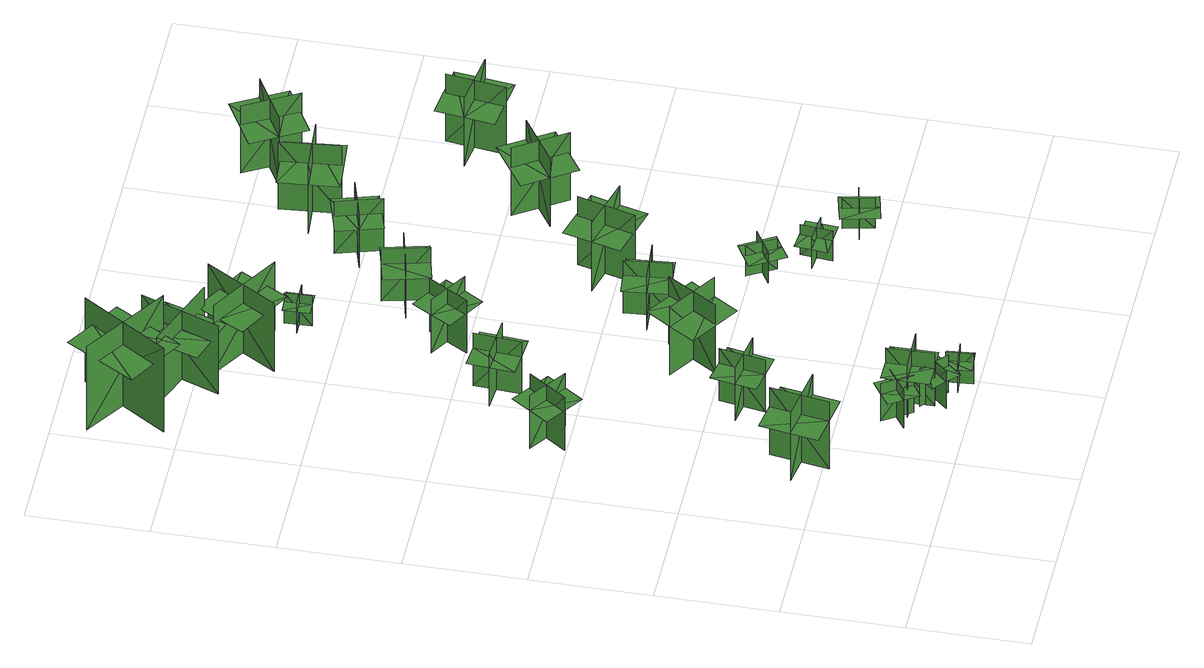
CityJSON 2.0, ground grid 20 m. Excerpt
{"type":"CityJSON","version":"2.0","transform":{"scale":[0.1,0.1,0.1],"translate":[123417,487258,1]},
"CityObjects":{
"tree1":{"type":"SolitaryVegetationObject","geometry":[{"type":"MultiSurface","lod":"1","boundaries":[[[0,1,2]],[[0,2,3]],[[4,5,6]],[[4,6,7]],[[8,9,10]],[[8,10,11]],[[8,11,12]],[[8,12,13]]]}]},
"tree2":{"type":"SolitaryVegetationObject","geometry":[{"type":"MultiSurface","lod":"1","boundaries":[[[14,15,16]],[[14,16,17]],[[18,19,20]],[[18,20,21]],[[22,23,24]],[[22,24,25]],[[22,25,26]],[[22,26,27]]]}]},
"tree3":{"type":"SolitaryVegetationObject","geometry":[{"type":"MultiSurface","lod":"1","boundaries":[[[28,29,30]],[[28,30,31]],[[32,33,34]],[[32,34,35]],[[36,37,38]],[[36,38,39]],[[36,39,40]],[[36,40,41]]]}]},
"tree4":{"type":"SolitaryVegetationObject","geometry":[{"type":"MultiSurface","lod":"1","boundaries":[[[42,43,44]],[[42,44,45]],[[46,47,48]],[[46,48,49]],[[50,51,52]],[[50,52,53]],[[50,53,54]],[[50,54,55]]]}]},
"tree5":{"type":"SolitaryVegetationObject","geometry":[{"type":"MultiSurface","lod":"1","boundaries":[[[56,57,58]],[[56,58,59]],[[60,61,62]],[[60,62,63]],[[64,65,66]],[[64,66,67]],[[64,67,68]],[[64,68,69]]]}]},
"tree6":{"type":"SolitaryVegetationObject","geometry":[{"type":"MultiSurface","lod":"1","boundaries":[[[70,71,72]],[[70,72,73]],[[74,75,76]],[[74,76,77]],[[78,79,80]],[[78,80,81]],[[78,81,82]],[[78,82,83]]]}]},
"tree7":{"type":"SolitaryVegetationObject","geometry":[{"type":"MultiSurface","lod":"1","boundaries":[[[84,85,86]],[[84,86,87]],[[88,89,90]],[[88,90,91]],[[92,93,94]],[[92,94,95]],[[92,95,96]],[[92,96,97]]]}]},
"tree8":{"type":"SolitaryVegetationObject","geometry":[{"type":"MultiSurface","lod":"1","boundaries":[[[98,99,100]],[[98,100,101]],[[102,103,104]],[[102,104,105]],[[106,107,108]],[[106,108,109]],[[106,109,110]],[[106,110,111]]]}]},
"tree9":{"type":"SolitaryVegetationObject","geometry":[{"type":"MultiSurface","lod":"1","boundaries":[[[112,113,114]],[[112,114,115]],[[116,117,118]],[[116,118,119]],[[120,121,122]],[[120,122,123]],[[120,123,124]],[[120,124,125]]]}]},
"tree10":{"type":"SolitaryVegetationObject","geometry":[{"type":"MultiSurface","lod":"1","boundaries":[[[126,127,128]],[[126,128,129]],[[130,131,132]],[[130,132,133]],[[134,135,136]],[[134,136,137]],[[134,137,138]],[[134,138,139]]]}]},
"tree11":{"type":"SolitaryVegetationObject","geometry":[{"type":"MultiSurface","lod":"1","boundaries":[[[140,141,142]],[[140,142,143]],[[144,145,146]],[[144,146,147]],[[148,149,150]],[[148,150,151]],[[148,151,152]],[[148,152,153]]]}]},
"tree12":{"type":"SolitaryVegetationObject","geometry":[{"type":"MultiSurface","lod":"1","boundaries":[[[154,155,156]],[[154,156,157]],[[158,159,160]],[[158,160,161]],[[162,163,164]],[[162,164,165]],[[162,165,166]],[[162,166,167]]]}]},
"tree13":{"type":"SolitaryVegetationObject","geometry":[{"type":"MultiSurface","lod":"1","boundaries":[[[168,169,170]],[[168,170,171]],[[172,173,174]],[[172,174,175]],[[176,177,178]],[[176,178,179]],[[176,179,180]],[[176,180,181]]]}]},
"tree14":{"type":"SolitaryVegetationObject","geometry":[{"type":"MultiSurface","lod":"1","boundaries":[[[182,183,184]],[[182,184,185]],[[186,187,188]],[[186,188,189]],[[190,191,192]],[[190,192,193]],[[190,193,194]],[[190,194,195]]]}]},
"tree15":{"type":"SolitaryVegetationObject","geometry":[{"type":"MultiSurface","lod":"1","boundaries":[[[196,197,198]],[[196,198,199]],[[200,201,202]],[[200,202,203]],[[204,205,206]],[[204,206,207]],[[204,207,208]],[[204,208,209]]]}]},
"tree16":{"type":"SolitaryVegetationObject","geometry":[{"type":"MultiSurface","lod":"1","boundaries":[[[210,211,212]],[[210,212,213]],[[214,215,216]],[[214,216,217]],[[218,219,220]],[[218,220,221]],[[218,221,222]],[[218,222,223]]]}]},
"tree17":{"type":"SolitaryVegetationObject","geometry":[{"type":"MultiSurface","lod":"1","boundaries":[[[224,225,226]],[[224,226,227]],[[228,229,230]],[[228,230,231]],[[232,233,234]],[[232,234,235]],[[232,235,236]],[[232,236,237]]]}]},
"tree18":{"type":"SolitaryVegetationObject","geometry":[{"type":"MultiSurface","lod":"1","boundaries":[[[238,239,240]],[[238,240,241]],[[242,243,244]],[[242,244,245]],[[246,247,248]],[[246,248,249]],[[246,249,250]],[[246,250,251]]]}]},
"tree19":{"type":"SolitaryVegetationObject","geometry":[{"type":"MultiSurface","lod":"1","boundaries":[[[252,253,254]],[[252,254,255]],[[256,257,258]],[[256,258,259]],[[260,261,262]],[[260,262,263]],[[260,263,264]],[[260,264,265]]]}]},
"tree20":{"type":"SolitaryVegetationObject","geometry":[{"type":"MultiSurface","lod":"1","boundaries":[[[266,267,268]],[[266,268,269]],[[270,271,272]],[[270,272,273]],[[274,275,276]],[[274,276,277]],[[274,277,278]],[[274,278,279]]]}]},
"tree21":{"type":"SolitaryVegetationObject","geometry":[{"type":"MultiSurface","lod":"1","boundaries":[[[280,281,282]],[[280,282,283]],[[284,285,286]],[[284,286,287]],[[288,289,290]],[[288,290,291]],[[288,291,292]],[[288,292,293]]]}]},
"tree22":{"type":"SolitaryVegetationObject","geometry":[{"type":"MultiSurface","lod":"1","boundaries":[[[294,295,296]],[[294,296,297]],[[298,299,300]],[[298,300,301]],[[302,303,304]],[[302,304,305]],[[302,305,306]],[[302,306,307]]]}]},
"tree23":{"type":"SolitaryVegetationObject","geometry":[{"type":"MultiSurface","lod":"1","boundaries":[[[308,309,310]],[[308,310,311]],[[312,313,314]],[[312,314,315]],[[316,317,318]],[[316,318,319]],[[316,319,320]],[[316,320,321]]]}]},
"tree24":{"type":"SolitaryVegetationObject","geometry":[{"type":"MultiSurface","lod":"1","boundaries":[[[322,323,324]],[[322,324,325]],[[326,327,328]],[[326,328,329]],[[330,331,332]],[[330,332,333]],[[330,333,334]],[[330,334,335]]]}]},
"tree25":{"type":"SolitaryVegetationObject","geometry":[{"type":"MultiSurface","lod":"1","boundaries":[[[336,337,338]],[[336,338,339]],[[340,341,342]],[[340,342,343]],[[344,345,346]],[[344,346,347]],[[344,347,348]],[[344,348,349]]]}]}
},
"vertices":[
[112,244,1],[210,228,1],[210,228,139],[112,244,139],[150,190,1],[166,288,1],[166,288,139],[150,190,139],[150,190,100],[199,182,100],[215,280,100],[166,288,100],[117,296,100],[101,198,100],
[303,124,11],[257,93,11],[257,93,88],[303,124,88],[267,131,11],[297,85,11],[297,85,88],[267,131,88],[267,131,67],[244,116,67],[274,70,67],[297,85,67],[320,101,67],[290,147,67],
[160,667,1],[115,603,1],[115,603,109],[160,667,109],[109,658,1],[172,614,1],[172,614,109],[109,658,109],[109,658,79],[87,626,79],[150,582,79],[172,614,79],[194,646,79],[131,690,79],
[284,93,10],[361,94,10],[361,94,117],[284,93,117],[320,56,10],[319,134,10],[319,134,117],[320,56,117],[320,56,87],[359,57,87],[358,134,87],[319,134,87],[281,134,87],[281,56,87],
[353,41,12],[312,78,12],[312,78,89],[353,41,89],[352,78,12],[315,37,12],[315,37,89],[352,78,89],[352,78,67],[331,96,67],[294,55,67],[315,37,67],[335,18,67],[372,60,67],
[235,356,2],[311,343,2],[311,343,109],[235,356,109],[264,314,2],[277,390,2],[277,390,109],[264,314,109],[264,314,79],[302,307,79],[316,384,79],[277,390,79],[239,397,79],[226,321,79],
[401,31,11],[357,27,11],[357,27,73],[401,31,73],[378,50,11],[382,6,11],[382,6,73],[378,50,73],[378,50,56],[356,48,56],[360,4,56],[382,6,56],[404,8,56],[400,52,56],
[272,733,2],[195,739,2],[195,739,109],[272,733,109],[239,773,2],[233,695,2],[233,695,109],[239,773,109],[239,773,79],[200,776,79],[194,698,79],[233,695,79],[272,692,79],[278,770,79],
[134,1368,0],[39,1225,0],[39,1225,171],[134,1368,171],[21,1344,0],[21,1344,171],[164,1250,171],[164,1250,0],[125,1355,126],[76,1385,126],[7,1270,126],[56,1241,126],[105,1212,126],[174,1326,126],
[342,409,1],[396,493,1],[396,493,140],[342,409,140],[407,423,1],[323,477,1],[323,477,140],[407,423,140],[407,423,101],[434,464,101],[351,519,101],[323,477,101],[296,435,101],[380,381,101],
[143,1159,1],[193,1290,1],[193,1290,141],[143,1159,141],[229,1198,1],[229,1198,141],[98,1248,141],[98,1248,1],[148,1170,104],[192,1156,104],[226,1259,104],[182,1274,104],[138,1289,104],[104,1185,104],
[353,864,2],[313,798,2],[313,798,110],[353,864,110],[303,852,2],[369,812,2],[369,812,110],[303,852,110],[303,852,80],[283,819,80],[349,779,80],[369,812,80],[389,845,80],[323,885,80],
[190,1175,1],[310,1102,1],[310,1102,141],[190,1175,141],[213,1084,1],[213,1084,141],[286,1203,141],[286,1203,1],[201,1169,104],[178,1128,104],[274,1075,104],[296,1116,104],[319,1156,104],[223,1209,104],
[421,533,2],[499,540,2],[499,540,110],[421,533,110],[461,500,2],[454,577,2],[454,577,110],[461,500,110],[461,500,80],[499,503,80],[492,580,80],[454,577,80],[415,573,80],[422,496,80],
[306,1066,5],[350,1067,5],[350,1067,66],[306,1066,66],[327,1046,5],[326,1090,5],[326,1090,66],[327,1046,66],[327,1046,49],[349,1046,49],[348,1091,49],[326,1090,49],[304,1089,49],[305,1045,49],
[597,393,17],[597,393,79],[551,366,79],[551,366,17],[587,358,17],[587,358,79],[561,403,79],[561,403,17],[591,352,59],[614,365,59],[582,420,59],[559,407,59],[536,394,59],[568,338,59],
[452,925,3],[376,907,3],[376,907,110],[452,925,110],[408,952,3],[426,877,3],[426,877,110],[408,952,110],[408,952,80],[370,943,80],[388,868,80],[426,877,80],[464,886,80],[446,962,80],
[628,330,16],[628,330,78],[623,277,78],[623,277,16],[651,302,16],[651,302,78],[599,306,78],[599,306,16],[659,301,58],[661,328,58],[597,333,58],[595,306,58],[592,280,58],[656,275,58],
[557,669,0],[530,573,0],[530,573,139],[557,669,139],[499,636,0],[595,610,0],[595,610,139],[499,636,139],[499,636,100],[486,588,100],[582,562,100],[595,610,100],[608,658,100],[512,684,100],
[734,258,15],[734,258,77],[682,247,77],[682,247,15],[714,228,15],[714,228,77],[703,278,77],[703,278,15],[716,220,57],[742,226,57],[728,289,57],[702,283,57],[676,277,57],[690,214,57],
[506,1046,3],[528,972,3],[528,972,110],[506,1046,110],[481,1001,3],[556,1023,3],[556,1023,110],[481,1001,110],[481,1001,80],[492,964,80],[567,986,80],[556,1023,80],[545,1060,80],[470,1038,80],
[651,793,1],[705,710,1],[705,710,139],[651,793,139],[637,729,1],[720,783,1],[720,783,139],[637,729,139],[637,729,100],[664,687,100],[747,742,100],[720,783,100],[693,825,100],[610,770,100],
[604,1053,2],[595,1152,2],[595,1152,140],[604,1053,140],[647,1103,2],[547,1095,2],[547,1095,140],[647,1103,140],[647,1103,101],[642,1153,101],[543,1145,101],[547,1095,101],[552,1045,101],[651,1054,101],
[669,1226,1],[718,1139,1],[718,1139,139],[669,1226,139],[651,1162,1],[738,1211,1],[738,1210,139],[651,1162,139],[651,1162,101],[675,1118,101],[762,1167,101],[738,1210,101],[713,1254,101],[626,1205,101],
[806,928,1],[792,829,1],[792,829,139],[806,928,139],[753,888,1],[851,874,1],[851,874,139],[753,888,139],[753,888,100],[746,838,100],[845,825,100],[851,874,100],[858,924,100],[760,937,100]
]}
